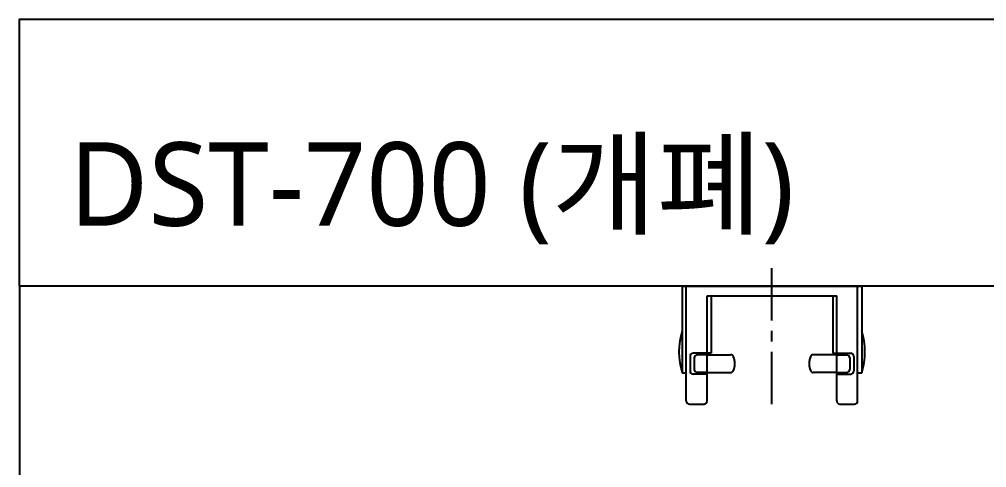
# Model space of a CAD drawing. Extents: x -4150 to 1921, y -105 to 2422.
# Drawn here: x -714 to 211, y 1993 to 2422 of the extents above; entities that cross this region are included whole.
import ezdxf

# ---------------------------------------------------------------- set-up
doc = ezdxf.new("R2010")
doc.units = 0
doc.header["$LTSCALE"] = 20
doc.header["$MEASUREMENT"] = 0
doc.linetypes.add('CENTER', pattern=[2, 1.25, -0.25, 0.25, -0.25])
doc.layers.get('0').update_dxf_attribs({"linetype": 'CONTINUOUS'})
for name, color, linetype in [('3', 3, 'CONTINUOUS'), ('4', 4, 'CONTINUOUS'), ('6', 6, 'CONTINUOUS'), ('CENTER', 2, 'CENTER')]:
    doc.layers.add(name, color=color, linetype=linetype)
doc.styles.add('GHS', font='romans', dxfattribs={"bigfont": 'ghs'})

msp = doc.modelspace()

# ---------------------------------------------------------------- linework, layer by layer
at = {"layer": '3', "color": 7}
msp.add_lwpolyline([(-714.28, 2166.96), (-714.28, 2422.34), (1920.86, 2422.34), (1920.86, 241.93), (1213.22, 241.93)], dxfattribs=at)
at = {"layer": '4'}
for p, q in [((-80.28, 2166.96), (91.72, 2166.96)), ((-80.28, 2166.96), (-80.28, 2083.96)), ((-76.28, 2056.96), (-76.28, 2166.96)), ((87.72, 2056.96), (87.72, 2166.96)), ((91.72, 2166.96), (91.72, 2083.96)), ((-56.28, 2157.65), (67.72, 2157.65)), ((-56.28, 2056.96), (-56.28, 2157.65)), ((-52.51, 2157.65), (-52.51, 2102.65)), ((63.95, 2157.65), (63.95, 2102.65)), ((67.72, 2056.96), (67.72, 2157.65)), ((-56.28, 2102.65), (-69.66, 2102.65)), ((-56.28, 2101.15), (-65.66, 2101.15)), ((-52.51, 2102.65), (-56.28, 2102.65)), ((-56.28, 2101.15), (-33.83, 2101.15)), ((67.72, 2101.15), (45.26, 2101.15)), ((63.95, 2102.65), (67.72, 2102.65)), ((67.72, 2102.65), (81.09, 2102.65)), ((67.72, 2101.15), (77.09, 2101.15)), ((-72.66, 2099.65), (-72.66, 2085.65)), ((-68.66, 2098.15), (-68.66, 2087.15)), ((80.09, 2098.15), (80.09, 2087.15)), ((84.09, 2099.65), (84.09, 2085.65)), ((-80.28, 2083.96), (-76.28, 2083.96)), ((-56.28, 2082.65), (-69.66, 2082.65)), ((-56.28, 2084.15), (-65.66, 2084.15)), ((-56.28, 2084.15), (-33.83, 2084.15)), ((67.72, 2084.15), (45.26, 2084.15)), ((67.72, 2084.15), (77.09, 2084.15)), ((67.72, 2082.65), (81.09, 2082.65)), ((87.72, 2083.96), (91.72, 2083.96)), ((-73.28, 2053.96), (-59.28, 2053.96)), ((70.72, 2053.96), (84.72, 2053.96))]:
    msp.add_line(p, q, dxfattribs=at)
for centre, radius, start, end in [((-15.1, 2103.96), 68.18, 162.94091, 197.05909), ((26.54, 2103.96), 68.18, 342.94091, 17.05909), ((-69.66, 2099.65), 3, 90, 180), ((-65.66, 2098.15), 3, 90, 180), ((-33.83, 2098.15), 3, 20.74303, 90), ((45.26, 2098.15), 3, 90, 159.25697), ((77.09, 2098.15), 3, 0, 90), ((81.09, 2099.65), 3, 0, 90), ((-48.35, 2092.65), 18.53, 339.25697, 20.74303), ((59.79, 2092.65), 18.53, 159.25697, 200.74303), ((-69.66, 2085.65), 3, 180, 270), ((-65.66, 2087.15), 3, 180, 270), ((-33.83, 2087.15), 3, 270, 339.25697), ((45.26, 2087.15), 3, 200.74303, 270), ((77.09, 2087.15), 3, 270, 0), ((81.09, 2085.65), 3, 270, 0), ((-73.28, 2056.96), 3, 180, 270), ((-59.28, 2056.96), 3, 270, 0), ((70.72, 2056.96), 3, 180, 270), ((84.72, 2056.96), 3, 270, 0)]:
    msp.add_arc(centre, radius, start, end, dxfattribs=at)
at = {"layer": '6'}
msp.add_lwpolyline([(285.72, 2166.96), (-714.28, 2166.96), (-714.28, 241.93), (1213.22, 241.93), (1213.22, 1266.93)], dxfattribs=at)
at = {"layer": 'CENTER', "color": 1, "linetype": 'CENTER', "ltscale": 2}
msp.add_line((5.72, 2053.96), (5.72, 2186.72), dxfattribs=at)

# ---------------------------------------------------------------- texts
at = {"insert": (-666.78, 2304.62), "char_height": 80, "width": 1359.6658, "attachment_point": 1, "style": 'GHS'}
msp.add_mtext('{\\fNanumGothic|b0|i0|c0|p50;DST-700\\fNanumGothic|b0|i0|c129|p50; (개폐)}', dxfattribs=at)

doc.saveas('drawing.dxf')
